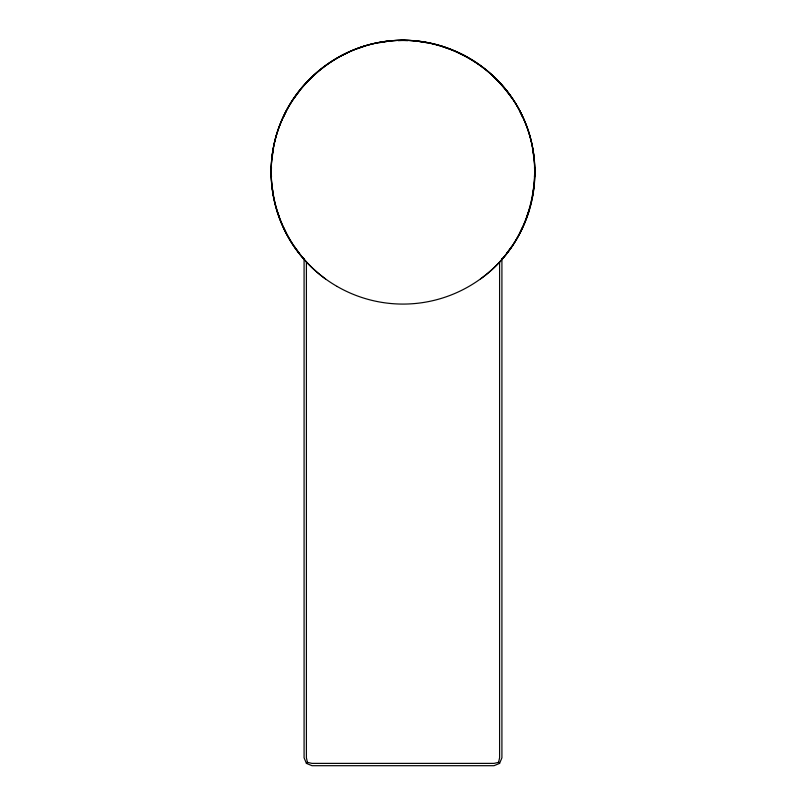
<?xml version="1.0" encoding="UTF-8"?>
<svg xmlns="http://www.w3.org/2000/svg" width="806" height="806" viewBox="0 0 806 806"><rect width="100%" height="100%" fill="white"/><g stroke="black" fill="none" stroke-linecap="round" stroke-linejoin="round"><path stroke-width="1.21" d="M271.31 171.013L271.481 167.467M534.519 176.917L534.69 173.371M272.398 155.8L273.506 148.344M532.494 196.039L532.867 193.551M533.229 191.072L533.602 188.584M304.084 258.585L304.084 757.791L306.401 763.383L311.993 765.7L494.007 765.7L499.599 763.383L498.571 762.355L499.599 757.791L499.599 261.547M526.55 217.489L528.837 211.293M286.372 110.855L283.601 116.85M519.628 233.518L522.399 227.524M499.599 763.383L501.916 757.791L501.916 258.585M277.163 133.091L277.435 132.527M294.573 97.486L299.056 91.431M506.944 252.943L511.427 246.898M501.916 259.21C534.993 222.688 543.969 167.033 524.847 121.716C505.332 73.336 455.168 39.816 403 40.3C350.832 39.816 300.668 73.336 281.153 121.716C262.031 167.033 271.007 222.688 304.084 259.21M308.99 79.804L310.612 78.182M306.401 763.383L307.429 762.355L311.993 763.383L494.007 763.383L498.571 762.355M309.836 79.028L313.343 75.855M480.527 278.896C532 242.475 549.853 168.132 520.515 112.316C495.529 62.435 437.406 32.814 382.366 41.922C327.216 50.274 281.082 96.408 272.73 151.558C264.973 199.626 286.19 250.313 325.473 278.896M347.658 52.793L341.673 55.564M363.899 46.355L357.703 48.632M379.152 42.698L386.608 41.59M398.285 40.673L404.149 40.391M401.851 40.391L407.725 40.673M419.392 41.59L426.848 42.698M448.297 48.632L442.101 46.355M464.327 55.564L458.332 52.793M492.668 75.855L497.01 79.804M495.388 78.182L496.164 79.028M496.264 78.928L508.264 92.982M506.944 91.431L511.427 97.486M294.573 246.888L299.056 252.953M522.399 116.85L519.628 110.865M283.601 227.524L286.372 233.518M528.565 132.527L528.837 133.091M277.163 211.293L279.44 217.489M307.429 762.355L306.401 757.791L306.401 261.547M532.494 148.344L533.602 155.8M272.398 188.584L272.771 191.072M273.133 193.551L273.506 196.039M534.519 167.467L534.69 171.013M271.31 173.371L271.481 176.917M337.059 286.412A131.892 131.892 0 0 0 534.892 172.192A131.892 131.892 0 0 0 337.059 57.972A131.892 131.892 0 0 0 337.059 286.412"/></g></svg>
